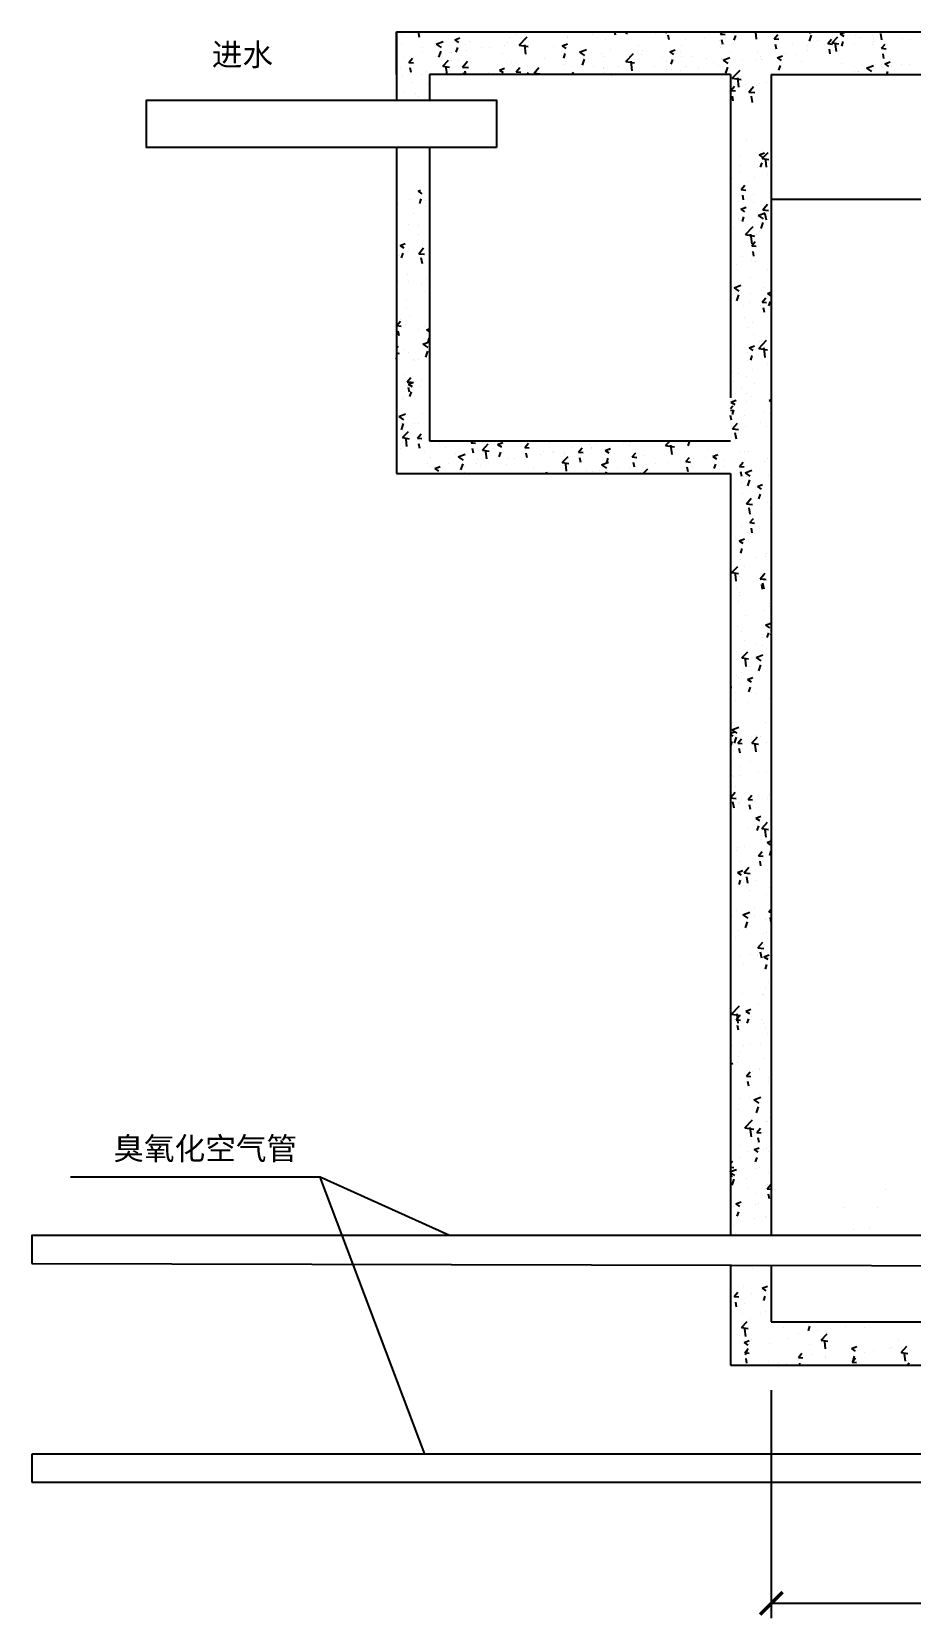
# Model space of a CAD drawing. Header units: inches. Extents: x -375394 to -242034, y -156040 to -122674.
# Drawn here: x -260922 to -257397, y -129834 to -123474 of the extents above; entities that cross this region are included whole.
import ezdxf

# ---------------------------------------------------------------- set-up
doc = ezdxf.new("R2010")
doc.units = ezdxf.units.IN
doc.header["$MEASUREMENT"] = 0
doc.linetypes.add('DASHDOT', pattern=[1, 0.5, -0.25, 0, -0.25])

# ---------------------------------------------------------------- blocks, each defined once
blk = doc.blocks.new('_ArchTick')
at = {"color": 0, "linetype": 'ByBlock', "const_width": 0.15}
blk.add_lwpolyline([(-0.5, -0.5), (0.5, 0.5)], dxfattribs=at)
blk = doc.blocks.new('4')
at = {"ltscale": 5}
for p, q in [((50049.8321, -10689.0826), (50049.8321, -10689.3565)), ((50049.8321, -10689.0826), (50051.3344, -10689.0826)), ((50049.8321, -10689.2541), (50049.8321, -10689.0826)), ((50049.8524, -10689.0924), (50049.8524, -10689.0924)), ((50049.9037, -10689.0854), (50049.9037, -10689.0854)), ((50049.9234, -10689.1063), (50049.9206, -10689.0826)), ((50050.065, -10689.1152), (50050.086, -10689.1072)), ((50050.284, -10689.1041), (50050.284, -10689.1041)), ((50050.3148, -10689.0954), (50050.3148, -10689.0954)), ((50050.324, -10689.1361), (50050.3552, -10689.1036)), ((50050.3899, -10689.0856), (50050.3899, -10689.0856)), ((50050.5107, -10689.0876), (50050.5107, -10689.0876)), ((50050.5155, -10689.1013), (50050.5155, -10689.1013)), ((50050.5156, -10689.105), (50050.5156, -10689.105)), ((50050.6157, -10689.0918), (50050.6157, -10689.0918)), ((50050.7097, -10689.0958), (50050.7073, -10689.0826)), ((50050.7543, -10689.0917), (50050.7574, -10689.0826)), ((50050.8701, -10689.0881), (50050.8701, -10689.0881)), ((50050.913, -10689.0881), (50050.9148, -10689.0826)), ((50050.9249, -10689.1147), (50050.9214, -10689.0958)), ((50051.0674, -10689.1043), (50051.0674, -10689.1043)), ((50051.1309, -10689.0926), (50051.1393, -10689.0826)), ((50051.1309, -10689.0926), (50051.1488, -10689.0942)), ((50051.181, -10689.0893), (50051.181, -10689.0893)), ((50051.1854, -10689.1157), (50051.1915, -10689.0976)), ((50051.2754, -10689.1122), (50051.2721, -10689.0837)), ((50051.2806, -10689.0967), (50051.2806, -10689.0967)), ((50051.3213, -10689.1029), (50051.3213, -10689.1029)), ((50051.3344, -10689.0826), (50056.8344, -10689.0826)), ((50051.3461, -10689.1115), (50051.3605, -10689.0942)), ((50051.3633, -10689.1075), (50051.3633, -10689.1075)), ((50051.418, -10689.0829), (50051.418, -10689.0829)), ((50051.4878, -10689.1201), (50051.496, -10689.0959)), ((50051.4908, -10689.0902), (50051.4894, -10689.0826)), ((50051.5782, -10689.0896), (50051.5782, -10689.0896)), ((50051.5782, -10689.1268), (50051.6016, -10689.1025)), ((50051.6105, -10689.0906), (50051.6313, -10689.0826)), ((50051.6105, -10689.0906), (50051.6254, -10689.1006)), ((50051.6705, -10689.0968), (50051.6705, -10689.0968)), ((50051.6882, -10689.1075), (50051.6882, -10689.1075)), ((50051.7383, -10689.0964), (50051.7383, -10689.0964)), ((50051.7431, -10689.1087), (50051.7431, -10689.1087)), ((50051.7777, -10689.1153), (50051.7731, -10689.0902)), ((50051.8584, -10689.1081), (50051.8584, -10689.1081)), ((50049.8537, -10689.1342), (50049.8537, -10689.1342)), ((50049.9341, -10689.1641), (50049.9341, -10689.1641)), ((50049.9366, -10689.1452), (50049.9366, -10689.1452)), ((50049.991, -10689.1325), (50050.019, -10689.1217)), ((50049.991, -10689.1325), (50050.0109, -10689.1459)), ((50050.0021, -10689.185), (50050.0102, -10689.1609)), ((50050.0113, -10689.1714), (50050.0113, -10689.1714)), ((50050.0117, -10689.1353), (50050.0117, -10689.1353)), ((50050.0139, -10689.1409), (50050.0139, -10689.1409)), ((50050.0442, -10689.1677), (50050.0442, -10689.1677)), ((50050.0541, -10689.1641), (50050.0541, -10689.1641)), ((50050.065, -10689.1152), (50050.08, -10689.1253)), ((50050.0711, -10689.1644), (50050.0772, -10689.1463)), ((50050.109, -10689.1341), (50050.109, -10689.1341)), ((50050.1115, -10689.1582), (50050.1115, -10689.1582)), ((50050.1253, -10689.1204), (50050.1253, -10689.1204)), ((50050.174, -10689.1477), (50050.174, -10689.1477)), ((50050.2057, -10689.1449), (50050.2057, -10689.1449)), ((50050.255, -10689.1718), (50050.255, -10689.1718)), ((50050.263, -10689.1382), (50050.263, -10689.1382)), ((50050.2774, -10689.1276), (50050.2774, -10689.1276)), ((50050.324, -10689.1361), (50050.3596, -10689.1416)), ((50050.3342, -10689.1545), (50050.3342, -10689.1545)), ((50050.3503, -10689.1725), (50050.3459, -10689.1345)), ((50050.3615, -10689.1224), (50050.3615, -10689.1224)), ((50050.4627, -10689.1418), (50050.4627, -10689.1418)), ((50050.4943, -10689.1612), (50050.4943, -10689.1612)), ((50050.4962, -10689.1393), (50050.5172, -10689.1312)), ((50050.4962, -10689.1393), (50050.5111, -10689.1493)), ((50050.5022, -10689.1885), (50050.5083, -10689.1703)), ((50050.5659, -10689.1645), (50050.5939, -10689.1538)), ((50050.5659, -10689.1645), (50050.5858, -10689.1779)), ((50050.6141, -10689.164), (50050.6141, -10689.164)), ((50050.6545, -10689.168), (50050.6545, -10689.168)), ((50050.6681, -10689.1137), (50050.6681, -10689.1137)), ((50050.6892, -10689.1541), (50050.6892, -10689.1541)), ((50050.7509, -10689.2023), (50050.7821, -10689.1699)), ((50050.8028, -10689.1391), (50050.8028, -10689.1391)), ((50050.8146, -10689.1748), (50050.8146, -10689.1748)), ((50050.8192, -10689.1595), (50050.8192, -10689.1595)), ((50050.9273, -10689.1633), (50050.9483, -10689.1552)), ((50050.9273, -10689.1633), (50050.9422, -10689.1734)), ((50050.9714, -10689.1629), (50050.9714, -10689.1629)), ((50050.9732, -10689.1384), (50050.9732, -10689.1384)), ((50050.9923, -10689.1142), (50050.9923, -10689.1142)), ((50051.1248, -10689.1192), (50051.1248, -10689.1192)), ((50051.13, -10689.1475), (50051.13, -10689.1475)), ((50051.1401, -10689.1335), (50051.1366, -10689.1147)), ((50051.1464, -10689.1329), (50051.1464, -10689.1329)), ((50051.1662, -10689.1632), (50051.1662, -10689.1632)), ((50051.2784, -10689.1631), (50051.2784, -10689.1631)), ((50051.3461, -10689.1114), (50051.364, -10689.113)), ((50051.3553, -10689.1523), (50051.3518, -10689.1335)), ((50051.3666, -10689.1728), (50051.3666, -10689.1728)), ((50051.3932, -10689.1687), (50051.3932, -10689.1687)), ((50051.4189, -10689.13), (50051.4189, -10689.13)), ((50051.4802, -10689.1579), (50051.4802, -10689.1579)), ((50051.4804, -10689.1374), (50051.4804, -10689.1374)), ((50051.519, -10689.1168), (50051.519, -10689.1168)), ((50051.5612, -10689.1303), (50051.5757, -10689.113)), ((50051.5612, -10689.1303), (50051.5792, -10689.1318)), ((50051.5704, -10689.1711), (50051.567, -10689.1523)), ((50051.5682, -10689.1387), (50051.5682, -10689.1387)), ((50051.5782, -10689.1268), (50051.6049, -10689.1309)), ((50051.5825, -10689.1562), (50051.5825, -10689.1562)), ((50051.5956, -10689.1618), (50051.5922, -10689.1333)), ((50051.6166, -10689.1398), (50051.6227, -10689.1216)), ((50051.6697, -10689.1329), (50051.6697, -10689.1329)), ((50051.7383, -10689.1337), (50051.7383, -10689.1337)), ((50051.7448, -10689.123), (50051.7448, -10689.123)), ((50051.7764, -10689.1491), (50051.7909, -10689.1319)), ((50051.7764, -10689.1491), (50051.7943, -10689.1507)), ((50051.7856, -10689.19), (50051.7821, -10689.1712)), ((50051.8923, -10689.1126), (50051.8923, -10689.1126)), ((50049.8321, -10689.201), (50049.8336, -10689.2011)), ((50049.8321, -10689.2047), (50049.834, -10689.2039)), ((50049.8475, -10689.2256), (50049.8475, -10689.2256)), ((50049.8658, -10689.1878), (50049.8658, -10689.1878)), ((50049.8814, -10689.2053), (50049.8959, -10689.1881)), ((50049.8814, -10689.2053), (50049.8994, -10689.2069)), ((50049.8906, -10689.2462), (50049.8872, -10689.2274)), ((50049.9001, -10689.1853), (50049.9001, -10689.1853)), ((50050.0171, -10689.2204), (50050.0405, -10689.1961)), ((50050.0171, -10689.2204), (50050.0438, -10689.2246)), ((50050.0343, -10689.2541), (50050.0312, -10689.227)), ((50050.0529, -10689.1974), (50050.0529, -10689.1974)), ((50050.0793, -10689.1968), (50050.0793, -10689.1968)), ((50050.0966, -10689.2242), (50050.1159, -10689.2012)), ((50050.0966, -10689.2242), (50050.1111, -10689.2069)), ((50050.0966, -10689.2241), (50050.1205, -10689.2262)), ((50050.0966, -10689.2241), (50050.1145, -10689.2257)), ((50050.2359, -10689.2138), (50050.2359, -10689.2138)), ((50050.2441, -10689.236), (50050.2651, -10689.228)), ((50050.2441, -10689.236), (50050.259, -10689.2461)), ((50050.2928, -10689.2058), (50050.2928, -10689.2058)), ((50050.311, -10689.2039), (50050.311, -10689.2039)), ((50050.3118, -10689.243), (50050.3263, -10689.2257)), ((50050.3578, -10689.2223), (50050.3578, -10689.2223)), ((50050.3835, -10689.2493), (50050.4028, -10689.2263)), ((50050.4246, -10689.1889), (50050.4246, -10689.1889)), ((50050.5064, -10689.2149), (50050.5064, -10689.2149)), ((50050.5119, -10689.2012), (50050.5119, -10689.2012)), ((50050.5769, -10689.2171), (50050.585, -10689.1929)), ((50050.6215, -10689.223), (50050.6215, -10689.223)), ((50050.662, -10689.2296), (50050.662, -10689.2296)), ((50050.6634, -10689.182), (50050.6634, -10689.182)), ((50050.6635, -10689.2276), (50050.6635, -10689.2276)), ((50050.7199, -10689.2239), (50050.7199, -10689.2239)), ((50050.7509, -10689.2023), (50050.7865, -10689.2078)), ((50050.7772, -10689.2387), (50050.7728, -10689.2007)), ((50050.7965, -10689.193), (50050.7965, -10689.193)), ((50050.8653, -10689.2212), (50050.8653, -10689.2212)), ((50050.8967, -10689.1875), (50050.8967, -10689.1875)), ((50050.9133, -10689.2325), (50050.9133, -10689.2325)), ((50050.9146, -10689.1964), (50050.9146, -10689.1964)), ((50050.9334, -10689.2125), (50050.9395, -10689.1944)), ((50050.9334, -10689.2329), (50050.9334, -10689.2329)), ((50050.9696, -10689.2382), (50050.9696, -10689.2382)), ((50050.9748, -10689.1815), (50050.9748, -10689.1815)), ((50050.9884, -10689.2226), (50050.9884, -10689.2226)), ((50051.0147, -10689.1832), (50051.0147, -10689.1832)), ((50051.0433, -10689.2288), (50051.0433, -10689.2288)), ((50051.073, -10689.1912), (50051.073, -10689.1912)), ((50051.1021, -10689.2077), (50051.1021, -10689.2077)), ((50051.1211, -10689.219), (50051.1211, -10689.219)), ((50051.1349, -10689.1883), (50051.1349, -10689.1883)), ((50051.1407, -10689.1966), (50051.1687, -10689.1858)), ((50051.1407, -10689.1966), (50051.1606, -10689.21)), ((50051.1518, -10689.2491), (50051.1599, -10689.2249)), ((50051.1778, -10689.2685), (50051.209, -10689.2361)), ((50051.2183, -10689.1988), (50051.2183, -10689.1988)), ((50051.2769, -10689.1965), (50051.2769, -10689.1965)), ((50051.2915, -10689.1827), (50051.2915, -10689.1827)), ((50051.2951, -10689.1951), (50051.2951, -10689.1951)), ((50051.3584, -10689.1873), (50051.3794, -10689.1793)), ((50051.3585, -10689.1873), (50051.3734, -10689.1974)), ((50051.3645, -10689.2365), (50051.3706, -10689.2184)), ((50051.431, -10689.1754), (50051.431, -10689.1754)), ((50051.4552, -10689.2018), (50051.4552, -10689.2018)), ((50051.6154, -10689.2086), (50051.6154, -10689.2086)), ((50051.7156, -10689.2286), (50051.7436, -10689.2179)), ((50051.7156, -10689.2286), (50051.7355, -10689.242)), ((50051.7347, -10689.2336), (50051.7347, -10689.2336)), ((50051.7755, -10689.2154), (50051.7755, -10689.2154)), ((50051.7795, -10689.2264), (50051.7795, -10689.2264)), ((50051.7896, -10689.2114), (50051.8106, -10689.2033)), ((50051.7896, -10689.2113), (50051.8045, -10689.2214)), ((50051.8179, -10689.2214), (50051.8179, -10689.2214)), ((50051.8577, -10689.2137), (50051.8577, -10689.2137)), ((50051.8887, -10689.2125), (50051.8887, -10689.2125)), ((50051.8887, -10689.2125), (50051.8887, -10689.2125)), ((50049.8577, -10689.2636), (50049.8577, -10689.2636)), ((50049.8964, -10689.2851), (50049.8964, -10689.2851)), ((50049.9328, -10689.2537), (50049.9328, -10689.2537)), ((50049.9501, -10689.2415), (50049.9501, -10689.2415)), ((50049.9555, -10689.2942), (50049.9555, -10689.2942)), ((50049.9639, -10689.2541), (50049.9639, -10689.3565)), ((50051.1712, -10689.2541), (50049.9639, -10689.2541)), ((50050.0464, -10689.2387), (50050.0464, -10689.2387)), ((50050.1038, -10689.2541), (50050.1023, -10689.2462)), ((50050.1097, -10689.2541), (50050.1072, -10689.2405)), ((50050.1636, -10689.2506), (50050.1636, -10689.2506)), ((50050.202, -10689.2448), (50050.202, -10689.2448)), ((50050.3118, -10689.243), (50050.3297, -10689.2445)), ((50050.3526, -10689.2541), (50050.3606, -10689.2457)), ((50050.3835, -10689.2492), (50050.4074, -10689.2513)), ((50050.4466, -10689.253), (50050.4466, -10689.253)), ((50050.5105, -10689.2496), (50050.5105, -10689.2496)), ((50050.5334, -10689.2541), (50050.5414, -10689.2446)), ((50050.6632, -10689.2468), (50050.6632, -10689.2468)), ((50050.6874, -10689.2541), (50050.6897, -10689.2514)), ((50050.6907, -10689.2541), (50050.6962, -10689.252)), ((50051.1469, -10689.2419), (50051.1469, -10689.2419)), ((50051.1712, -10689.2541), (50051.1712, -10690.5504)), ((50051.1725, -10689.3183), (50051.187, -10689.3011)), ((50051.1778, -10689.2685), (50051.2134, -10689.274)), ((50051.2041, -10689.3049), (50051.1997, -10689.2669)), ((50051.2126, -10689.301), (50051.2126, -10689.301)), ((50051.2313, -10689.2957), (50051.2313, -10689.2957)), ((50051.2442, -10689.3246), (50051.2635, -10689.3016)), ((50051.2733, -10689.2964), (50051.2733, -10689.2964)), ((50051.2735, -10689.2962), (50051.2735, -10689.2962)), ((50051.2877, -10689.2912), (50051.2877, -10689.2912)), ((50051.3136, -10689.2877), (50051.3136, -10689.2877)), ((50051.3344, -10689.2541), (50051.3344, -10693.9087)), ((50051.3344, -10689.2541), (50058.3396, -10689.256)), ((50051.3605, -10689.251), (50051.3605, -10689.251)), ((50051.5908, -10689.2513), (50051.5908, -10689.2513)), ((50051.6659, -10689.2414), (50051.6659, -10689.2414)), ((50051.6828, -10689.2437), (50051.6828, -10689.2437)), ((50051.6833, -10689.2406), (50051.6833, -10689.2406)), ((50051.7978, -10689.2541), (50051.8017, -10689.2424)), ((50049.8586, -10689.3278), (50049.8586, -10689.3278)), ((50049.9061, -10689.3291), (50049.9061, -10689.3291)), ((50049.9217, -10689.3431), (50049.9217, -10689.3431)), ((50051.1725, -10689.3183), (50051.1904, -10689.3198)), ((50051.1817, -10689.3591), (50051.1782, -10689.3403)), ((50051.2442, -10689.3245), (50051.2681, -10689.3266)), ((50051.2594, -10689.3659), (50051.2548, -10689.3409)), ((50051.3328, -10689.3038), (50051.3328, -10689.3038)), ((50049.8321, -10689.5468), (50049.8321, -10690.8542)), ((50049.9639, -10689.5468), (50049.9639, -10690.722)), ((50051.2366, -10689.5199), (50051.2366, -10689.5199)), ((50051.2084, -10689.6171), (50051.2084, -10689.6171)), ((50051.2088, -10689.581), (50051.2088, -10689.581)), ((50051.2687, -10689.6009), (50051.2687, -10689.6009)), ((50051.2696, -10689.5678), (50051.2696, -10689.5678)), ((50051.2854, -10689.5764), (50051.3064, -10689.5684)), ((50051.2855, -10689.5764), (50051.3004, -10689.5865)), ((50051.2915, -10689.6256), (50051.2976, -10689.6075)), ((50051.2978, -10689.5906), (50051.3212, -10689.5663)), ((50051.2978, -10689.5906), (50051.3245, -10689.5947)), ((50051.2999, -10689.5602), (50051.2999, -10689.5602)), ((50051.3085, -10689.6039), (50051.3085, -10689.6039)), ((50051.3152, -10689.6256), (50051.3118, -10689.5971)), ((50051.3224, -10689.5661), (50051.3224, -10689.5661)), ((50051.177, -10689.6724), (50051.177, -10689.6724)), ((50051.2093, -10689.6455), (50051.2093, -10689.6455)), ((50051.266, -10689.6677), (50051.266, -10689.6677)), ((50051.2809, -10689.6258), (50051.2809, -10689.6258)), ((50051.3205, -10689.6543), (50051.3205, -10689.6543)), ((50049.919, -10689.7219), (50049.9283, -10689.7183)), ((50049.919, -10689.7219), (50049.934, -10689.732)), ((50051.2141, -10689.7155), (50051.2286, -10689.6983)), ((50051.2141, -10689.7155), (50051.2321, -10689.7171)), ((50051.2233, -10689.7564), (50051.2199, -10689.7376)), ((50051.2435, -10689.6844), (50051.2435, -10689.6844)), ((50051.2638, -10689.7341), (50051.2638, -10689.7341)), ((50049.8329, -10689.7966), (50049.8329, -10689.7966)), ((50049.8374, -10689.7716), (50049.8374, -10689.7716)), ((50049.8855, -10689.7563), (50049.8855, -10689.7563)), ((50049.9218, -10689.7761), (50049.9218, -10689.7761)), ((50049.9251, -10689.7711), (50049.9312, -10689.753)), ((50049.9471, -10689.7579), (50049.9471, -10689.7579)), ((50049.9473, -10689.7831), (50049.9473, -10689.7831)), ((50051.2033, -10689.7616), (50051.2033, -10689.7616)), ((50051.2124, -10689.794), (50051.2335, -10689.7859)), ((50051.2125, -10689.794), (50051.2274, -10689.804)), ((50051.2174, -10689.7502), (50051.2174, -10689.7502)), ((50051.2623, -10689.7676), (50051.2623, -10689.7676)), ((50051.2821, -10689.8192), (50051.3101, -10689.8085)), ((50051.2997, -10689.797), (50051.319, -10689.774)), ((50051.2997, -10689.797), (50051.3236, -10689.7991)), ((50051.3344, -10689.7543), (50056.9302, -10689.7543)), ((50049.8819, -10689.8562), (50049.8819, -10689.8562)), ((50049.9006, -10689.8119), (50049.9006, -10689.8119)), ((50049.9202, -10689.8586), (50049.9202, -10689.8586)), ((50051.1818, -10689.866), (50051.1818, -10689.866)), ((50051.203, -10689.8302), (50051.203, -10689.8302)), ((50051.2185, -10689.8432), (50051.2246, -10689.825)), ((50051.2308, -10689.896), (50051.262, -10689.8635)), ((50051.2587, -10689.8674), (50051.2587, -10689.8674)), ((50051.2589, -10689.8672), (50051.2589, -10689.8672)), ((50051.2787, -10689.8325), (50051.2787, -10689.8325)), ((50051.2822, -10689.8192), (50051.302, -10689.8327)), ((50051.2932, -10689.8718), (50051.3013, -10689.8476)), ((50051.3149, -10689.8384), (50051.3103, -10689.8133)), ((50051.332, -10689.8552), (50051.332, -10689.8552)), ((50049.846, -10689.9394), (50049.867, -10689.9314)), ((50049.9208, -10689.8946), (50049.9208, -10689.8946)), ((50049.9378, -10689.9309), (50049.9378, -10689.9309)), ((50051.2308, -10689.8959), (50051.2664, -10689.9015)), ((50051.2496, -10689.8995), (50051.2496, -10689.8995)), ((50051.2571, -10689.9324), (50051.2527, -10689.8944)), ((50051.2558, -10689.9412), (50051.2702, -10689.9239)), ((50051.2751, -10689.8961), (50051.2751, -10689.8961)), ((50051.2873, -10689.884), (50051.2873, -10689.884)), ((50049.8413, -10689.9769), (50049.8413, -10689.9769)), ((50049.8421, -10689.9409), (50049.8421, -10689.9409)), ((50049.8422, -10689.9794), (50049.8422, -10689.9794)), ((50049.8461, -10689.9394), (50049.861, -10689.9495)), ((50049.8521, -10689.9886), (50049.8582, -10689.9705)), ((50049.8782, -10689.956), (50049.8782, -10689.956)), ((50049.9164, -10689.9671), (50049.9164, -10689.9671)), ((50049.9207, -10689.9724), (50049.94, -10689.9494)), ((50049.9207, -10689.9724), (50049.9446, -10689.9744)), ((50049.9359, -10690.0137), (50049.9313, -10689.9887)), ((50051.219, -10689.985), (50051.219, -10689.985)), ((50051.2541, -10690.0004), (50051.2541, -10690.0004)), ((50051.255, -10689.9673), (50051.255, -10689.9673)), ((50051.2558, -10689.9411), (50051.2737, -10689.9427)), ((50051.2649, -10689.982), (50051.2615, -10689.9632)), ((50049.8746, -10690.0559), (50049.8746, -10690.0559)), ((50049.9625, -10690.0258), (50049.9625, -10690.0258)), ((50051.1962, -10690.0144), (50051.1962, -10690.0144)), ((50051.2713, -10690.0045), (50051.2713, -10690.0045)), ((50051.3196, -10690.0342), (50051.3196, -10690.0342)), ((50049.8375, -10690.0854), (50049.8375, -10690.0854)), ((50049.8794, -10690.0842), (50049.8794, -10690.0842)), ((50049.9323, -10690.0955), (50049.9323, -10690.0955)), ((50049.9427, -10690.1244), (50049.9427, -10690.1244)), ((50049.9511, -10690.0704), (50049.9511, -10690.0704)), ((50051.1848, -10690.1093), (50051.2128, -10690.0985)), ((50051.1848, -10690.1093), (50051.2047, -10690.1227)), ((50051.1924, -10690.1229), (50051.1924, -10690.1229)), ((50051.2514, -10690.0672), (50051.2514, -10690.0672)), ((50051.306, -10690.1079), (50051.306, -10690.1079)), ((50051.3185, -10690.1323), (50051.3344, -10690.1262)), ((50049.8709, -10690.1558), (50049.8709, -10690.1558)), ((50049.8722, -10690.1887), (50049.8722, -10690.1887)), ((50051.1959, -10690.1618), (50051.204, -10690.1377)), ((50051.2082, -10690.1521), (50051.2082, -10690.1521)), ((50051.2165, -10690.1301), (50051.2165, -10690.1301)), ((50051.2238, -10690.1786), (50051.2238, -10690.1786)), ((50051.2478, -10690.167), (50051.2478, -10690.167)), ((50051.2492, -10690.1336), (50051.2492, -10690.1336)), ((50051.2917, -10690.1817), (50051.2917, -10690.1817)), ((50051.2974, -10690.1668), (50051.3118, -10690.1496)), ((50051.2974, -10690.1668), (50051.3153, -10690.1684)), ((50051.3066, -10690.2077), (50051.3031, -10690.1889)), ((50051.3185, -10690.1323), (50051.3335, -10690.1424)), ((50051.3207, -10690.145), (50051.3207, -10690.145)), ((50051.3246, -10690.1815), (50051.3307, -10690.1634)), ((50049.8328, -10690.2607), (50049.8472, -10690.2435)), ((50049.8487, -10690.2376), (50049.8487, -10690.2376)), ((50049.8673, -10690.2556), (50049.8673, -10690.2556)), ((50049.8842, -10690.2231), (50049.8842, -10690.2231)), ((50051.2271, -10690.2262), (50051.2271, -10690.2262)), ((50051.2591, -10690.247), (50051.2591, -10690.247)), ((50051.3311, -10690.2351), (50051.3311, -10690.2351)), ((50049.8328, -10690.2607), (50049.8507, -10690.2623)), ((50049.842, -10690.3015), (50049.8385, -10690.2827)), ((50049.9199, -10690.2745), (50049.9199, -10690.2745)), ((50049.9459, -10690.2644), (50049.9459, -10690.2644)), ((50049.9521, -10690.2778), (50049.9639, -10690.2733)), ((50049.9521, -10690.2778), (50049.9639, -10690.2857)), ((50049.9582, -10690.327), (50049.9639, -10690.3101)), ((50051.2441, -10690.2669), (50051.2441, -10690.2669)), ((50051.2443, -10690.2667), (50051.2443, -10690.2667)), ((50051.261, -10690.2975), (50051.261, -10690.2975)), ((50051.2839, -10690.3518), (50051.315, -10690.3193)), ((50049.8321, -10690.3515), (50049.8396, -10690.3437)), ((50049.8321, -10690.3704), (50049.8429, -10690.3721)), ((50049.8636, -10690.3555), (50049.8636, -10690.3555)), ((50049.8791, -10690.3677), (50049.8791, -10690.3677)), ((50049.9378, -10690.3353), (50049.9639, -10690.3253)), ((50049.9378, -10690.3353), (50049.9577, -10690.3487)), ((50049.9488, -10690.3878), (50049.957, -10690.3637)), ((50051.1865, -10690.3395), (50051.1865, -10690.3395)), ((50051.2405, -10690.3668), (50051.2405, -10690.3668)), ((50051.2455, -10690.3499), (50051.2665, -10690.3418)), ((50051.2455, -10690.3498), (50051.2605, -10690.3599)), ((50051.2516, -10690.399), (50051.2577, -10690.3809)), ((50051.2839, -10690.3518), (50051.3195, -10690.3573)), ((50051.2866, -10690.3263), (50051.2866, -10690.3263)), ((50051.3101, -10690.3882), (50051.3057, -10690.3502)), ((50049.8336, -10690.403), (50049.8321, -10690.3896)), ((50049.8983, -10690.3962), (50049.8983, -10690.3962)), ((50049.9038, -10690.4004), (50049.9038, -10690.4004)), ((50049.9214, -10690.3967), (50049.9214, -10690.3967)), ((50051.2395, -10690.3999), (50051.2395, -10690.3999)), ((50051.2587, -10690.4379), (50051.2587, -10690.4379)), ((50051.3187, -10690.4141), (50051.3187, -10690.4141)), ((50051.3338, -10690.428), (50051.3338, -10690.428)), ((50049.86, -10690.4554), (50049.86, -10690.4554)), ((50049.8744, -10690.4864), (50049.8888, -10690.4691)), ((50049.8744, -10690.4863), (50049.8923, -10690.4879)), ((50049.8791, -10690.4953), (50049.9001, -10690.4873)), ((50049.8791, -10690.4953), (50049.8941, -10690.5054)), ((50049.8836, -10690.5272), (50049.8801, -10690.5084)), ((50049.9, -10690.5089), (50049.9, -10690.5089)), ((50049.9254, -10690.5055), (50049.9254, -10690.5055)), ((50049.9314, -10690.4753), (50049.9314, -10690.4753)), ((50051.1795, -10690.4503), (50051.1795, -10690.4503)), ((50051.1814, -10690.4841), (50051.1814, -10690.4841)), ((50051.2026, -10690.4508), (50051.2026, -10690.4508)), ((50051.2156, -10690.51), (50051.2156, -10690.51)), ((50051.2368, -10690.4666), (50051.2368, -10690.4666)), ((50051.2659, -10690.4911), (50051.2659, -10690.4911)), ((50051.3329, -10690.4641), (50051.3329, -10690.4641)), ((50049.8563, -10690.5552), (50049.8563, -10690.5552)), ((50049.8618, -10690.5492), (50049.8618, -10690.5492)), ((50049.8852, -10690.5445), (50049.8913, -10690.5264)), ((50049.9613, -10690.5323), (50049.9613, -10690.5323)), ((50051.1725, -10690.5674), (50051.1935, -10690.5593)), ((50051.1726, -10690.5674), (50051.1875, -10690.5775)), ((50051.1798, -10690.5563), (50051.1798, -10690.5563)), ((50051.2332, -10690.5665), (50051.2332, -10690.5665)), ((50051.2346, -10690.533), (50051.2346, -10690.533)), ((50051.2549, -10690.5464), (50051.2549, -10690.5464)), ((50051.3262, -10690.5604), (50051.3344, -10690.5573)), ((50051.3263, -10690.5604), (50051.3344, -10690.5659)), ((50049.8405, -10690.6253), (50049.8685, -10690.6146)), ((50049.8405, -10690.6253), (50049.8604, -10690.6388)), ((50049.9347, -10690.6122), (50049.9347, -10690.6122)), ((50051.1712, -10690.5924), (50051.1799, -10690.5821)), ((50051.1712, -10690.5998), (50051.1834, -10690.6009)), ((50051.1746, -10690.6402), (50051.1712, -10690.6215)), ((50051.1786, -10690.6166), (50051.1847, -10690.5985)), ((50051.2277, -10690.6219), (50051.2277, -10690.6219)), ((50051.3031, -10690.6101), (50051.3031, -10690.6101)), ((50051.3302, -10690.615), (50051.3302, -10690.615)), ((50049.8515, -10690.6779), (50049.8596, -10690.6537)), ((50049.8527, -10690.6551), (50049.8527, -10690.6551)), ((50049.856, -10690.7099), (50049.8794, -10690.6855)), ((50049.9047, -10690.6543), (50049.9047, -10690.6543)), ((50049.916, -10690.712), (50049.9305, -10690.6948)), ((50049.919, -10690.6543), (50049.919, -10690.6543)), ((50051.1759, -10690.6647), (50051.1759, -10690.6647)), ((50051.1793, -10690.6745), (50051.1986, -10690.6515)), ((50051.1793, -10690.6745), (50051.2032, -10690.6766)), ((50051.1945, -10690.7159), (50051.1899, -10690.6908)), ((50051.207, -10690.6586), (50051.207, -10690.6586)), ((50051.2295, -10690.6664), (50051.2295, -10690.6664)), ((50051.2298, -10690.6662), (50051.2298, -10690.6662)), ((50051.2896, -10690.6497), (50051.2896, -10690.6497)), ((50051.3151, -10690.6637), (50051.3151, -10690.6637)), ((50049.849, -10690.755), (50049.849, -10690.755)), ((50049.8557, -10690.7306), (50049.8557, -10690.7306)), ((50049.856, -10690.7099), (50049.8827, -10690.714)), ((50049.8666, -10690.7428), (50049.8666, -10690.7428)), ((50049.8734, -10690.7449), (50049.8701, -10690.7164)), ((50049.916, -10690.712), (50049.9339, -10690.7136)), ((50049.9252, -10690.7529), (50049.9217, -10690.7341)), ((50049.9635, -10690.7093), (50049.9635, -10690.7093)), ((50049.9639, -10690.722), (50051.1712, -10690.722)), ((50050.0031, -10690.7338), (50050.0031, -10690.7338)), ((50050.0267, -10690.7496), (50050.0267, -10690.7496)), ((50050.1312, -10690.7308), (50050.1386, -10690.722)), ((50050.1312, -10690.7308), (50050.1491, -10690.7324)), ((50050.1404, -10690.7717), (50050.1369, -10690.7529)), ((50050.1762, -10690.7596), (50050.1996, -10690.7352)), ((50050.1762, -10690.7595), (50050.2029, -10690.7637)), ((50050.178, -10690.7309), (50050.178, -10690.7309)), ((50050.1869, -10690.7563), (50050.1869, -10690.7563)), ((50050.2192, -10690.7547), (50050.2192, -10690.7547)), ((50050.2373, -10690.7369), (50050.2583, -10690.7288)), ((50050.2373, -10690.7369), (50050.2522, -10690.7469)), ((50050.2838, -10690.7228), (50050.2838, -10690.7228)), ((50050.3464, -10690.7497), (50050.3608, -10690.7324)), ((50050.3464, -10690.7497), (50050.3643, -10690.7512)), ((50050.347, -10690.7631), (50050.347, -10690.7631)), ((50050.4196, -10690.7643), (50050.4196, -10690.7643)), ((50050.4439, -10690.7296), (50050.4439, -10690.7296)), ((50050.5332, -10690.7493), (50050.5332, -10690.7493)), ((50050.5615, -10690.7685), (50050.576, -10690.7513)), ((50050.6041, -10690.7363), (50050.6041, -10690.7363)), ((50050.6123, -10690.7517), (50050.6123, -10690.7517)), ((50050.6146, -10690.75), (50050.6146, -10690.75)), ((50050.6304, -10690.7351), (50050.6304, -10690.7351)), ((50050.6684, -10690.7609), (50050.6894, -10690.7529)), ((50050.6684, -10690.7609), (50050.6833, -10690.771)), ((50050.7227, -10690.7244), (50050.7227, -10690.7244)), ((50050.7404, -10690.7387), (50050.7404, -10690.7387)), ((50050.7642, -10690.7431), (50050.7642, -10690.7431)), ((50050.7681, -10690.7292), (50050.7681, -10690.7292)), ((50050.8166, -10690.7243), (50050.8166, -10690.7243)), ((50050.91, -10690.7415), (50050.9287, -10690.722)), ((50050.91, -10690.7414), (50050.9456, -10690.747)), ((50050.9244, -10690.7499), (50050.9244, -10690.7499)), ((50050.9363, -10690.7779), (50050.9319, -10690.7399)), ((50051.0012, -10690.742), (50051.0079, -10690.722)), ((50051.0845, -10690.7566), (50051.0845, -10690.7566)), ((50051.1859, -10690.7084), (50051.1859, -10690.7084)), ((50051.2447, -10690.7634), (50051.2447, -10690.7634)), ((50049.9448, -10690.771), (50049.9448, -10690.771)), ((50049.9544, -10690.8129), (50049.9544, -10690.8129)), ((50049.9663, -10690.824), (50049.9663, -10690.824)), ((50049.9676, -10690.7878), (50049.9676, -10690.7878)), ((50049.9852, -10690.8336), (50050.0062, -10690.8256)), ((50050.0414, -10690.8141), (50050.0414, -10690.8141)), ((50050.0677, -10690.7746), (50050.0677, -10690.7746)), ((50050.0792, -10690.7864), (50050.1072, -10690.7756)), ((50050.0792, -10690.7864), (50050.0991, -10690.7998)), ((50050.0903, -10690.8389), (50050.0984, -10690.8148)), ((50050.1055, -10690.8252), (50050.1055, -10690.8252)), ((50050.1509, -10690.8145), (50050.1509, -10690.8145)), ((50050.155, -10690.7991), (50050.155, -10690.7991)), ((50050.1679, -10690.8219), (50050.1679, -10690.8219)), ((50050.1936, -10690.7946), (50050.1903, -10690.7661)), ((50050.2014, -10690.8081), (50050.2014, -10690.8081)), ((50050.2433, -10690.7861), (50050.2494, -10690.768)), ((50050.2739, -10690.8187), (50050.2739, -10690.8187)), ((50050.2805, -10690.7952), (50050.2805, -10690.7952)), ((50050.3068, -10690.792), (50050.3068, -10690.792)), ((50050.3445, -10690.7742), (50050.3445, -10690.7742)), ((50050.3556, -10690.7905), (50050.3521, -10690.7717)), ((50050.4092, -10690.7781), (50050.4092, -10690.7781)), ((50050.4554, -10690.7651), (50050.4554, -10690.7651)), ((50050.4608, -10690.7709), (50050.4608, -10690.7709)), ((50050.4964, -10690.8092), (50050.5197, -10690.7849)), ((50050.4964, -10690.8092), (50050.5231, -10690.8133)), ((50050.5072, -10690.7699), (50050.5072, -10690.7699)), ((50050.5072, -10690.7787), (50050.5072, -10690.7787)), ((50050.5137, -10690.8442), (50050.5104, -10690.8157)), ((50050.5615, -10690.7685), (50050.5795, -10690.77)), ((50050.5707, -10690.8093), (50050.5673, -10690.7905)), ((50050.6541, -10690.8184), (50050.6821, -10690.8077)), ((50050.6541, -10690.8184), (50050.674, -10690.8318)), ((50050.6673, -10690.7766), (50050.6673, -10690.7766)), ((50050.6745, -10690.8101), (50050.6806, -10690.792)), ((50050.7767, -10690.7873), (50050.7912, -10690.7701)), ((50050.7767, -10690.7873), (50050.7947, -10690.7889)), ((50050.7859, -10690.8282), (50050.7824, -10690.8094)), ((50050.8275, -10690.7834), (50050.8275, -10690.7834)), ((50050.8325, -10690.8179), (50050.8325, -10690.8179)), ((50050.8708, -10690.8128), (50050.8708, -10690.8128)), ((50050.9185, -10690.8079), (50050.9185, -10690.8079)), ((50050.971, -10690.7996), (50050.971, -10690.7996)), ((50050.9876, -10690.7902), (50050.9876, -10690.7902)), ((50050.9919, -10690.8061), (50051.0064, -10690.7889)), ((50050.9919, -10690.8061), (50051.0098, -10690.8077)), ((50051.0011, -10690.847), (50050.9976, -10690.8282)), ((50051.0195, -10690.8275), (50051.0195, -10690.8275)), ((50051.0219, -10690.7929), (50051.0219, -10690.7929)), ((50051.07, -10690.7887), (50051.07, -10690.7887)), ((50051.097, -10690.783), (50051.097, -10690.783)), ((50051.0995, -10690.7849), (50051.1205, -10690.7769)), ((50051.0996, -10690.7849), (50051.1145, -10690.795)), ((50051.1056, -10690.8341), (50051.1117, -10690.816)), ((50051.1225, -10690.7797), (50051.1225, -10690.7797)), ((50051.1429, -10690.824), (50051.1429, -10690.824)), ((50051.1478, -10690.7969), (50051.1478, -10690.7969)), ((50051.2071, -10690.825), (50051.2215, -10690.8077)), ((50051.2071, -10690.825), (50051.225, -10690.8265)), ((50051.2106, -10690.7681), (50051.2106, -10690.7681)), ((50051.2249, -10690.7993), (50051.2249, -10690.7993)), ((50051.2259, -10690.7662), (50051.2259, -10690.7662)), ((50051.3079, -10690.8037), (50051.3079, -10690.8037)), ((50051.3178, -10690.794), (50051.3178, -10690.794)), ((50049.8321, -10690.8542), (50051.1712, -10690.8542)), ((50049.9852, -10690.8336), (50050.0001, -10690.8437)), ((50049.9994, -10690.8337), (50049.9994, -10690.8337)), ((50049.9994, -10690.8337), (50049.9994, -10690.8337)), ((50050.1046, -10690.8542), (50050.1065, -10690.852)), ((50050.3814, -10690.831), (50050.3814, -10690.831)), ((50050.4253, -10690.8542), (50050.4373, -10690.8496)), ((50050.5949, -10690.84), (50050.5949, -10690.84)), ((50050.6087, -10690.8516), (50050.6087, -10690.8516)), ((50050.6182, -10690.8461), (50050.6182, -10690.8461)), ((50050.6437, -10690.8427), (50050.6437, -10690.8427)), ((50050.6707, -10690.8542), (50050.6732, -10690.8468)), ((50050.7188, -10690.8328), (50050.7188, -10690.8328)), ((50050.7645, -10690.8291), (50050.7645, -10690.8291)), ((50050.8085, -10690.849), (50050.8085, -10690.849)), ((50050.821, -10690.8542), (50050.8399, -10690.8345)), ((50050.9679, -10690.854), (50050.9679, -10690.854)), ((50051.1265, -10690.8386), (50051.1265, -10690.8386)), ((50051.1712, -10690.8542), (50051.1712, -10693.9087)), ((50051.2163, -10690.8658), (50051.2128, -10690.847)), ((50051.2147, -10690.8899), (50051.2147, -10690.8899)), ((50051.2222, -10690.8661), (50051.2222, -10690.8661)), ((50051.2289, -10690.8505), (50051.2569, -10690.8397)), ((50051.2289, -10690.8505), (50051.2488, -10690.8639)), ((50051.2355, -10690.867), (50051.2355, -10690.867)), ((50051.24, -10690.903), (50051.2481, -10690.8788)), ((50051.3212, -10690.8614), (50051.3212, -10690.8614)), ((50051.185, -10690.9159), (50051.185, -10690.9159)), ((50051.22, -10690.9325), (50051.22, -10690.9325)), ((50051.2348, -10690.9754), (50051.2541, -10690.9524)), ((50051.2698, -10690.9042), (50051.2698, -10690.9042)), ((50051.2786, -10690.9057), (50051.2996, -10690.8977)), ((50051.2786, -10690.9057), (50051.2936, -10690.9158)), ((50051.2847, -10690.9549), (50051.2908, -10690.9368)), ((50051.2186, -10690.966), (50051.2186, -10690.966)), ((50051.2348, -10690.9754), (50051.2587, -10690.9775)), ((50051.2423, -10690.9798), (50051.2423, -10690.9798)), ((50051.25, -10691.0168), (50051.2454, -10690.9917)), ((50051.3174, -10690.9699), (50051.3174, -10690.9699)), ((50051.3293, -10690.9949), (50051.3293, -10690.9949)), ((50051.2149, -10691.0658), (50051.2149, -10691.0658)), ((50051.2152, -10691.0657), (50051.2152, -10691.0657)), ((50051.2487, -10691.0506), (50051.2632, -10691.0334)), ((50051.2487, -10691.0506), (50051.2666, -10691.0522)), ((50051.2579, -10691.0915), (50051.2544, -10691.0727)), ((50051.2648, -10691.0488), (50051.2648, -10691.0488)), ((50051.2867, -10691.076), (50051.2867, -10691.076)), ((50051.1898, -10691.1095), (50051.1898, -10691.1095)), ((50051.2056, -10691.1233), (50051.2266, -10691.1152)), ((50051.2056, -10691.1233), (50051.2206, -10691.1333)), ((50051.2384, -10691.0882), (50051.2384, -10691.0882)), ((50051.242, -10691.1252), (50051.242, -10691.1252)), ((50051.2058, -10691.1651), (50051.2058, -10691.1651)), ((50051.2103, -10691.1988), (50051.2103, -10691.1988)), ((50051.2113, -10691.1657), (50051.2113, -10691.1657)), ((50051.2117, -10691.1725), (50051.2178, -10691.1543)), ((50051.2731, -10691.1916), (50051.2731, -10691.1916)), ((50051.311, -10691.1866), (50051.311, -10691.1866)), ((50051.3169, -10691.1739), (50051.3169, -10691.1739)), ((50051.1765, -10691.2504), (50051.1999, -10691.2261)), ((50051.1765, -10691.2504), (50051.2032, -10691.2545)), ((50051.1939, -10691.2854), (50051.1905, -10691.2569)), ((50051.2076, -10691.2656), (50051.2076, -10691.2656)), ((50051.2139, -10691.2698), (50051.2139, -10691.2698)), ((50051.227, -10691.2284), (50051.227, -10691.2284)), ((50051.2903, -10691.2763), (50051.3096, -10691.2533)), ((50051.2903, -10691.2763), (50051.3048, -10691.259)), ((50051.1942, -10691.3099), (50051.1942, -10691.3099)), ((50051.2054, -10691.332), (50051.2054, -10691.332)), ((50051.2903, -10691.2763), (50051.3142, -10691.2784)), ((50051.2903, -10691.2763), (50051.3083, -10691.2778)), ((50051.2916, -10691.2838), (50051.2916, -10691.2838)), ((50051.2995, -10691.3171), (50051.2961, -10691.2983)), ((50051.3055, -10691.3177), (50051.3009, -10691.2926)), ((50051.204, -10691.3655), (50051.204, -10691.3655)), ((50051.2058, -10691.3443), (50051.2058, -10691.3443)), ((50051.3284, -10691.3748), (50051.3284, -10691.3748)), ((50051.3287, -10691.3885), (50051.3287, -10691.3885)), ((50051.2319, -10691.422), (50051.2319, -10691.422)), ((50051.3048, -10691.4033), (50051.3048, -10691.4033)), ((50051.3117, -10691.4616), (50051.3327, -10691.4535)), ((50051.3117, -10691.4616), (50051.3266, -10691.4717)), ((50051.2003, -10691.4653), (50051.2003, -10691.4653)), ((50051.2006, -10691.4651), (50051.2006, -10691.4651)), ((50051.2137, -10691.4882), (50051.2137, -10691.4882)), ((50051.2258, -10691.5216), (50051.2258, -10691.5216)), ((50051.301, -10691.5117), (50051.301, -10691.5117)), ((50051.3178, -10691.5108), (50051.3239, -10691.4927)), ((50051.332, -10691.5019), (50051.3344, -10691.4991)), ((50051.332, -10691.5019), (50051.3344, -10691.5021)), ((50051.1967, -10691.5652), (50051.1967, -10691.5652)), ((50051.2163, -10691.5923), (50051.2396, -10691.568)), ((50051.2691, -10691.541), (50051.2691, -10691.541)), ((50051.273, -10691.5916), (50051.301, -10691.5809)), ((50051.273, -10691.5916), (50051.2929, -10691.605)), ((50051.298, -10691.5419), (50051.298, -10691.5419)), ((50051.316, -10691.5538), (50051.316, -10691.5538)), ((50051.1957, -10691.5983), (50051.1957, -10691.5983)), ((50051.213, -10691.6497), (50051.213, -10691.6497)), ((50051.2163, -10691.5923), (50051.2429, -10691.5964)), ((50051.222, -10691.63), (50051.222, -10691.63)), ((50051.2336, -10691.6273), (50051.2303, -10691.5988)), ((50051.248, -10691.6266), (50051.248, -10691.6266)), ((50051.2841, -10691.6442), (50051.2922, -10691.62)), ((50051.1712, -10691.6935), (50051.1729, -10691.6915)), ((50051.1712, -10691.7099), (50051.1763, -10691.7103)), ((50051.193, -10691.6651), (50051.193, -10691.6651)), ((50051.2046, -10691.6716), (50051.2046, -10691.6716)), ((50051.2106, -10691.6943), (50051.2106, -10691.6943)), ((50051.2387, -10691.6791), (50051.2597, -10691.6711)), ((50051.2387, -10691.6791), (50051.2536, -10691.6892)), ((50051.2448, -10691.7283), (50051.2509, -10691.7102)), ((50051.1894, -10691.7649), (50051.1894, -10691.7649)), ((50051.1908, -10691.7315), (50051.1908, -10691.7315)), ((50051.2429, -10691.7712), (50051.2429, -10691.7712)), ((50051.2567, -10691.7334), (50051.2567, -10691.7334)), ((50051.2739, -10691.7346), (50051.2739, -10691.7346)), ((50051.3275, -10691.7546), (50051.3275, -10691.7546)), ((50051.1712, -10691.8946), (50051.1867, -10691.8886)), ((50051.1712, -10691.9004), (50051.1806, -10691.9068)), ((50051.1757, -10691.8817), (50051.2037, -10691.8709)), ((50051.1757, -10691.8817), (50051.1956, -10691.8951)), ((50051.1778, -10691.8517), (50051.1778, -10691.8517)), ((50051.1857, -10691.8648), (50051.1857, -10691.8648)), ((50051.186, -10691.8646), (50051.186, -10691.8646)), ((50051.256, -10691.9342), (50051.2794, -10691.9098)), ((50051.2697, -10691.9049), (50051.2697, -10691.9049)), ((50051.2891, -10691.909), (50051.2891, -10691.909)), ((50051.3111, -10691.8536), (50051.3111, -10691.8536)), ((50051.1718, -10691.9459), (50051.1779, -10691.9278)), ((50051.1821, -10691.9647), (50051.1821, -10691.9647)), ((50051.1868, -10691.9342), (50051.1949, -10691.9101)), ((50051.2, -10691.9344), (50051.2145, -10691.9172)), ((50051.2, -10691.9344), (50051.218, -10691.936)), ((50051.2092, -10691.9753), (50051.2058, -10691.9565)), ((50051.256, -10691.9342), (50051.2827, -10691.9383)), ((50051.2734, -10691.9692), (50051.2701, -10691.9407)), ((50051.2884, -10691.9451), (50051.2884, -10691.9451)), ((50051.3152, -10691.9336), (50051.3152, -10691.9336)), ((50051.1811, -10691.9978), (50051.1811, -10691.9978)), ((50051.2121, -10692.0295), (50051.2121, -10692.0295)), ((50051.2527, -10692.0069), (50051.2527, -10692.0069)), ((50051.1784, -10692.0645), (50051.1784, -10692.0645)), ((50051.1839, -10692.0668), (50051.1839, -10692.0668)), ((50051.2094, -10692.0634), (50051.2094, -10692.0634)), ((50051.2845, -10692.0535), (50051.2845, -10692.0535)), ((50051.3159, -10692.0472), (50051.3159, -10692.0472)), ((50051.3325, -10692.0434), (50051.3325, -10692.0434)), ((50051.1712, -10692.1523), (50051.1892, -10692.1308)), ((50051.1712, -10692.1539), (50051.1938, -10692.1559)), ((50051.1762, -10692.1309), (50051.1762, -10692.1309)), ((50051.1902, -10692.1083), (50051.1902, -10692.1083)), ((50051.193, -10692.1594), (50051.193, -10692.1594)), ((50051.2417, -10692.1601), (50051.2561, -10692.1429)), ((50051.2417, -10692.1601), (50051.2596, -10692.1616)), ((50051.3192, -10692.1569), (50051.3192, -10692.1569)), ((50051.3267, -10692.1345), (50051.3267, -10692.1345)), ((50051.3288, -10692.1433), (50051.3288, -10692.1433)), ((50051.1748, -10692.1644), (50051.1748, -10692.1644)), ((50051.1851, -10692.1952), (50051.1805, -10692.1701)), ((50051.2034, -10692.1781), (50051.2034, -10692.1781)), ((50051.2056, -10692.1719), (50051.2056, -10692.1719)), ((50051.2508, -10692.2009), (50051.2474, -10692.1821)), ((50051.2718, -10692.235), (50051.2928, -10692.227)), ((50051.3313, -10692.1913), (50051.3313, -10692.1913)), ((50051.1714, -10692.2641), (50051.1714, -10692.2641)), ((50051.2403, -10692.2752), (50051.2403, -10692.2752)), ((50051.2718, -10692.235), (50051.2867, -10692.2451)), ((50051.2779, -10692.2842), (50051.2839, -10692.2661)), ((50051.2958, -10692.2761), (50051.3192, -10692.2517)), ((50051.2958, -10692.2761), (50051.3225, -10692.2802)), ((50051.3132, -10692.3111), (50051.3099, -10692.2826)), ((50051.3252, -10692.2431), (50051.3252, -10692.2431)), ((50051.1978, -10692.353), (50051.1978, -10692.353)), ((50051.2261, -10692.3491), (50051.2261, -10692.3491)), ((50051.2947, -10692.3194), (50051.2947, -10692.3194)), ((50051.3143, -10692.3135), (50051.3143, -10692.3135)), ((50051.3171, -10692.3328), (50051.3344, -10692.3262)), ((50051.3172, -10692.3328), (50051.3344, -10692.3444)), ((50051.3215, -10692.343), (50051.3215, -10692.343)), ((50051.3258, -10692.3217), (50051.3258, -10692.3217)), ((50051.3262, -10692.3359), (50051.3262, -10692.3359)), ((50051.1966, -10692.3664), (50051.1966, -10692.3664)), ((50051.2112, -10692.4094), (50051.2112, -10692.4094)), ((50051.2833, -10692.3857), (50051.2977, -10692.3685)), ((50051.2833, -10692.3857), (50051.3012, -10692.3873)), ((50051.2925, -10692.4266), (50051.289, -10692.4078)), ((50051.3282, -10692.3854), (50051.3344, -10692.367)), ((50051.1988, -10692.4526), (50051.2198, -10692.4445)), ((50051.1988, -10692.4526), (50051.2137, -10692.4626)), ((50051.2254, -10692.4547), (50051.2447, -10692.4317)), ((50051.2254, -10692.4547), (50051.2493, -10692.4568)), ((50051.235, -10692.4719), (50051.235, -10692.4719)), ((50051.2406, -10692.4961), (50051.236, -10692.471)), ((50051.3179, -10692.4429), (50051.3179, -10692.4429)), ((50051.2049, -10692.5018), (50051.211, -10692.4836)), ((50051.221, -10692.4936), (50051.221, -10692.4936)), ((50051.2462, -10692.525), (50051.2462, -10692.525)), ((50051.2719, -10692.4869), (50051.2719, -10692.4869)), ((50051.3142, -10692.5427), (50051.3142, -10692.5427)), ((50051.3258, -10692.5144), (50051.3258, -10692.5144)), ((50051.193, -10692.6053), (50051.193, -10692.6053)), ((50051.2681, -10692.5954), (50051.2681, -10692.5954)), ((50051.3249, -10692.6114), (50051.3344, -10692.6001)), ((50051.1766, -10692.6252), (50051.1766, -10692.6252)), ((50051.2198, -10692.6229), (50051.2478, -10692.6121)), ((50051.2198, -10692.6229), (50051.2397, -10692.6363)), ((50051.2309, -10692.6754), (50051.239, -10692.6512)), ((50051.2399, -10692.6655), (50051.2399, -10692.6655)), ((50051.2672, -10692.6315), (50051.2672, -10692.6315)), ((50051.3106, -10692.6426), (50051.3106, -10692.6426)), ((50051.3249, -10692.6114), (50051.3344, -10692.6122)), ((50051.3341, -10692.6523), (50051.3306, -10692.6335)), ((50051.1892, -10692.7137), (50051.1892, -10692.7137)), ((50051.2023, -10692.6846), (50051.2023, -10692.6846)), ((50051.2809, -10692.7556), (50051.3002, -10692.7326)), ((50051.3028, -10692.6987), (50051.3028, -10692.6987)), ((50051.3134, -10692.6934), (50051.3134, -10692.6934)), ((50051.2103, -10692.7893), (50051.2103, -10692.7893)), ((50051.2527, -10692.7831), (50051.2527, -10692.7831)), ((50051.2771, -10692.7845), (50051.2771, -10692.7845)), ((50051.2809, -10692.7556), (50051.3048, -10692.7576)), ((50051.2961, -10692.7969), (50051.2915, -10692.7719)), ((50051.3049, -10692.7909), (50051.3259, -10692.7828)), ((50051.3049, -10692.7909), (50051.3198, -10692.801)), ((50051.3069, -10692.7425), (50051.3069, -10692.7425)), ((50051.2239, -10692.8171), (50051.2239, -10692.8171)), ((50051.3033, -10692.8424), (50051.3033, -10692.8424)), ((50051.3109, -10692.8401), (50051.317, -10692.822)), ((50051.3094, -10692.9137), (50051.3094, -10692.9137)), ((50051.3249, -10692.8943), (50051.3249, -10692.8943)), ((50051.1752, -10693.0207), (50051.2063, -10692.9883)), ((50051.2187, -10692.9378), (50051.2187, -10692.9378)), ((50051.2819, -10692.9781), (50051.2819, -10692.9781)), ((50051.2996, -10692.9422), (50051.2996, -10692.9422)), ((50051.3023, -10692.9417), (50051.3023, -10692.9417)), ((50051.1752, -10693.0207), (50051.2107, -10693.0262)), ((50051.193, -10693.0439), (50051.2074, -10693.0267)), ((50051.193, -10693.0439), (50051.2109, -10693.0454)), ((50051.2014, -10693.0571), (50051.197, -10693.0191)), ((50051.2319, -10693.0084), (50051.2529, -10693.0004)), ((50051.2319, -10693.0084), (50051.2468, -10693.0185)), ((50051.238, -10693.0576), (50051.244, -10693.0395)), ((50051.2555, -10693.0288), (50051.2555, -10693.0288)), ((50051.296, -10693.0421), (50051.296, -10693.0421)), ((50051.3306, -10693.0189), (50051.3306, -10693.0189)), ((50051.2022, -10693.0847), (50051.1987, -10693.0659)), ((50051.2042, -10693.0715), (50051.2042, -10693.0715)), ((50051.3043, -10693.0583), (50051.3043, -10693.0583)), ((50051.3125, -10693.0733), (50051.3125, -10693.0733)), ((50051.3191, -10693.097), (50051.3191, -10693.097)), ((50051.1766, -10693.1471), (50051.1766, -10693.1471)), ((50051.2094, -10693.1692), (50051.2094, -10693.1692)), ((50051.2244, -10693.1461), (50051.2244, -10693.1461)), ((50051.2517, -10693.1372), (50051.2517, -10693.1372)), ((50051.2923, -10693.142), (50051.2923, -10693.142)), ((50051.1712, -10693.2213), (50051.1799, -10693.2179)), ((50051.1712, -10693.2343), (50051.1738, -10693.236)), ((50051.1991, -10693.2161), (50051.1991, -10693.2161)), ((50051.2011, -10693.1912), (50051.2011, -10693.1912)), ((50051.2864, -10693.2406), (50051.2864, -10693.2406)), ((50051.2887, -10693.2418), (50051.2887, -10693.2418)), ((50051.3087, -10693.1999), (50051.3087, -10693.1999)), ((50051.1728, -10693.2555), (50051.1728, -10693.2555)), ((50051.2346, -10693.2696), (50051.2491, -10693.2523)), ((50051.2346, -10693.2695), (50051.2525, -10693.2711)), ((50051.2438, -10693.3104), (50051.2403, -10693.2916)), ((50051.2607, -10693.2503), (50051.2607, -10693.2503)), ((50051.3239, -10693.2906), (50051.3239, -10693.2906)), ((50051.324, -10693.2742), (50051.324, -10693.2742)), ((50051.2075, -10693.3589), (50051.2075, -10693.3589)), ((50051.2453, -10693.3539), (50051.2453, -10693.3539)), ((50051.2639, -10693.364), (50051.2919, -10693.3533)), ((50051.2639, -10693.364), (50051.2838, -10693.3774)), ((50051.285, -10693.3417), (50051.285, -10693.3417)), ((50051.201, -10693.4028), (50051.201, -10693.4028)), ((50051.275, -10693.4166), (50051.2831, -10693.3924)), ((50051.2282, -10693.4766), (50051.2594, -10693.4441)), ((50051.2282, -10693.4766), (50051.2638, -10693.4821)), ((50051.2545, -10693.513), (50051.25, -10693.475)), ((50051.2762, -10693.4952), (50051.2907, -10693.478)), ((50051.2762, -10693.4952), (50051.2942, -10693.4968)), ((50051.2814, -10693.4416), (50051.2814, -10693.4416)), ((50051.3116, -10693.4532), (50051.3116, -10693.4532)), ((50051.318, -10693.4523), (50051.318, -10693.4523)), ((50051.3297, -10693.4369), (50051.3297, -10693.4369)), ((50051.2085, -10693.5491), (50051.2085, -10693.5491)), ((50051.265, -10693.5643), (50051.286, -10693.5563)), ((50051.2778, -10693.5414), (50051.2778, -10693.5414)), ((50051.2804, -10693.5629), (50051.2804, -10693.5629)), ((50051.2854, -10693.5361), (50051.282, -10693.5173)), ((50051.3027, -10693.5629), (50051.3027, -10693.5629)), ((50051.3142, -10693.5607), (50051.3142, -10693.5607)), ((50051.1712, -10693.6204), (50051.1798, -10693.6101)), ((50051.2058, -10693.5964), (50051.2058, -10693.5964)), ((50051.2391, -10693.5706), (50051.2391, -10693.5706)), ((50051.265, -10693.5643), (50051.2799, -10693.5744)), ((50051.271, -10693.6135), (50051.2771, -10693.5954)), ((50051.3248, -10693.5701), (50051.3248, -10693.5701)), ((50049.5252, -10693.6751), (50048.5252, -10693.6751)), ((50049.9458, -10694.7857), (50049.5252, -10693.6751)), ((50050.044, -10693.9087), (50049.5252, -10693.6751)), ((50051.1712, -10693.634), (50051.1844, -10693.6352)), ((50051.1712, -10693.6523), (50051.1946, -10693.6433)), ((50051.1757, -10693.6745), (50051.1712, -10693.6502)), ((50051.1712, -10693.6572), (50051.1865, -10693.6675)), ((50051.1777, -10693.7066), (50051.1858, -10693.6825)), ((50051.2353, -10693.679), (50051.2353, -10693.679)), ((50051.2741, -10693.6413), (50051.2741, -10693.6413)), ((50051.2875, -10693.6362), (50051.2875, -10693.6362)), ((50051.3231, -10693.6541), (50051.3231, -10693.6541)), ((50051.1999, -10693.6977), (50051.1999, -10693.6977)), ((50051.2431, -10693.7154), (50051.2431, -10693.7154)), ((50051.2705, -10693.7412), (50051.2705, -10693.7412)), ((50051.3179, -10693.7209), (50051.3323, -10693.7036)), ((50051.3179, -10693.7209), (50051.3344, -10693.7223)), ((50051.3199, -10693.7032), (50051.3199, -10693.7032)), ((50051.327, -10693.7617), (50051.3236, -10693.7429)), ((50051.1823, -10693.7939), (50051.1823, -10693.7939)), ((50051.192, -10693.7819), (50051.213, -10693.7738)), ((50051.192, -10693.7819), (50051.2069, -10693.7919)), ((50051.198, -10693.8311), (50051.2041, -10693.8129)), ((50051.2009, -10693.7662), (50051.2009, -10693.7662)), ((50051.27, -10693.7824), (50051.27, -10693.7824)), ((50051.2824, -10693.7807), (50051.2824, -10693.7807)), ((50051.1846, -10693.8687), (50051.1846, -10693.8687)), ((50051.2668, -10693.841), (50051.2668, -10693.841)), ((50051.3107, -10693.8331), (50051.3107, -10693.8331)), ((50051.3151, -10693.8364), (50051.3151, -10693.8364)), ((50051.1911, -10693.9007), (50051.1911, -10693.9007)), ((50051.1712, -10694.0267), (50051.1712, -10694.4284)), ((50051.2595, -10694.0408), (50051.2595, -10694.0408)), ((50051.2851, -10694.0279), (50051.2851, -10694.0279)), ((50051.3222, -10694.034), (50051.3222, -10694.034)), ((50051.3344, -10694.0271), (50051.3344, -10694.2541)), ((50051.2227, -10694.1124), (50051.2227, -10694.1124)), ((50051.2978, -10694.1025), (50051.2978, -10694.1025)), ((50051.298, -10694.1202), (50051.319, -10694.1121)), ((50051.2981, -10694.1202), (50051.313, -10694.1303)), ((50051.1859, -10694.1534), (50051.2004, -10694.1361)), ((50051.1859, -10694.1533), (50051.2039, -10694.1549)), ((50051.1951, -10694.1942), (50051.1916, -10694.1754)), ((50051.2267, -10694.1812), (50051.2267, -10694.1812)), ((50051.2559, -10694.1406), (50051.2559, -10694.1406)), ((50051.3041, -10694.1694), (50051.3102, -10694.1513)), ((50051.2143, -10694.2778), (50051.2376, -10694.2534)), ((50051.2189, -10694.2208), (50051.2189, -10694.2208)), ((50051.2522, -10694.2405), (50051.2522, -10694.2405)), ((50051.2899, -10694.2215), (50051.2899, -10694.2215)), ((50051.3098, -10694.213), (50051.3098, -10694.213)), ((50051.3325, -10694.2059), (50051.3325, -10694.2059)), ((50051.3344, -10694.2541), (50057.9302, -10694.2541)), ((50051.8615, -10694.2583), (50051.8615, -10694.2583)), ((50051.2068, -10694.3089), (50051.2068, -10694.3089)), ((50051.2143, -10694.2778), (50051.241, -10694.2819)), ((50051.2316, -10694.3128), (50051.2283, -10694.2843)), ((50051.2536, -10694.3242), (50051.2536, -10694.3242)), ((50051.3817, -10694.2788), (50051.3817, -10694.2788)), ((50051.4001, -10694.3212), (50051.4001, -10694.3212)), ((50051.443, -10694.2993), (50051.443, -10694.2993)), ((50051.4832, -10694.2902), (50051.4893, -10694.272)), ((50051.5181, -10694.2894), (50051.5181, -10694.2894)), ((50051.5345, -10694.3274), (50051.5578, -10694.3031)), ((50051.5559, -10694.2987), (50051.5559, -10694.2987)), ((50051.6317, -10694.2744), (50051.6317, -10694.2744)), ((50051.7099, -10694.2776), (50051.7099, -10694.2776)), ((50051.8462, -10694.3238), (50051.8462, -10694.3238)), ((50051.225, -10694.3377), (50051.2461, -10694.3297)), ((50051.2251, -10694.3377), (50051.24, -10694.3478)), ((50051.2276, -10694.379), (50051.242, -10694.3618)), ((50051.2276, -10694.379), (50051.2455, -10694.3806)), ((50051.2311, -10694.3869), (50051.2372, -10694.3688)), ((50051.2486, -10694.3404), (50051.2486, -10694.3404)), ((50051.3271, -10694.3405), (50051.3271, -10694.3405)), ((50051.4427, -10694.3978), (50051.4572, -10694.3806)), ((50051.4873, -10694.3473), (50051.4873, -10694.3473)), ((50051.4963, -10694.3838), (50051.4963, -10694.3838)), ((50051.5345, -10694.3274), (50051.5611, -10694.3316)), ((50051.5518, -10694.3625), (50051.5485, -10694.334)), ((50051.6474, -10694.354), (50051.6474, -10694.354)), ((50051.6562, -10694.3618), (50051.6772, -10694.3537)), ((50051.6562, -10694.3618), (50051.6711, -10694.3718)), ((50051.6713, -10694.3538), (50051.6713, -10694.3538)), ((50051.7063, -10694.3774), (50051.7063, -10694.3774)), ((50051.7423, -10694.3678), (50051.7423, -10694.3678)), ((50051.8076, -10694.3608), (50051.8076, -10694.3608)), ((50051.8174, -10694.3579), (50051.8174, -10694.3579)), ((50051.8546, -10694.3771), (50051.878, -10694.3527)), ((50051.8546, -10694.3771), (50051.8813, -10694.3812)), ((50051.8578, -10694.3582), (50051.8578, -10694.3582)), ((50051.872, -10694.4121), (50051.8687, -10694.3836)), ((50051.1712, -10694.4284), (50059.8544, -10694.4284)), ((50051.2367, -10694.4199), (50051.2333, -10694.4011)), ((50051.3213, -10694.4139), (50051.3213, -10694.4139)), ((50051.3641, -10694.4176), (50051.3641, -10694.4176)), ((50051.3965, -10694.421), (50051.3965, -10694.421)), ((50051.4392, -10694.4077), (50051.4392, -10694.4077)), ((50051.4427, -10694.3978), (50051.4607, -10694.3994)), ((50051.45, -10694.4284), (50051.4485, -10694.4199)), ((50051.5523, -10694.3985), (50051.5523, -10694.3985)), ((50051.5528, -10694.3927), (50051.5528, -10694.3927)), ((50051.6579, -10694.4167), (50051.6724, -10694.3994)), ((50051.6579, -10694.4166), (50051.6758, -10694.4182)), ((50051.6623, -10694.411), (50051.6683, -10694.3928)), ((50051.879, -10694.4284), (50051.8875, -10694.4183)), ((50051.3344, -10694.5291), (50051.3344, -10695.4429)), ((50056.3782, -10694.7857), (50048.3695, -10694.7857)), ((50048.3695, -10694.7857), (50048.3695, -10694.8969)), ((50048.3695, -10694.8969), (50061.8682, -10694.8969)), ((50051.3329, -10695.3829), (50054.757, -10695.3829))]:
    blk.add_line(p, q, dxfattribs=at)
for points in [[(50050.2326, -10689.5468), (50048.8298, -10689.5468), (50048.8298, -10689.3565), (50050.2326, -10689.3565)], [(50048.3695, -10694.02), (50057.9069, -10694.043), (50057.9069, -10693.9087), (50048.3695, -10693.9087)]]:
    blk.add_lwpolyline(points, close=True, dxfattribs=at)
at = {"ltscale": 5, "const_width": 0.0000163}
blk.add_lwpolyline([(50051.592, -10693.7176), (50051.6743, -10693.9087), (50051.7134, -10693.9087), (50051.7959, -10693.7151)], dxfattribs=at)
at = {"ltscale": 5, "xscale": 0.09, "yscale": 0.09, "zscale": 0.09, "rotation": 180}
blk.add_blockref('_ArchTick', (50051.3344, -10695.3829), dxfattribs=at)
at = {"ltscale": 5, "char_height": 0.09, "width": 63.866166, "attachment_point": 1}
for s, insert in [('{\\fSimSun|b0|i0|c134|p2;进水}', (50049.0913, -10689.1293)), ('{\\fSimSun|b0|i0|c134|p2;臭氧化空气管}', (50048.6966, -10693.5146))]:
    blk.add_mtext(s, dxfattribs=dict(at, insert=insert))

msp = doc.modelspace()

# ---------------------------------------------------------------- block references
at = {"linetype": 'DASHDOT', "xscale": 1000, "yscale": 1000, "zscale": 1000}
msp.add_blockref('4', (-50309291.9, 10565608.7), dxfattribs=at)

doc.saveas('drawing.dxf')
